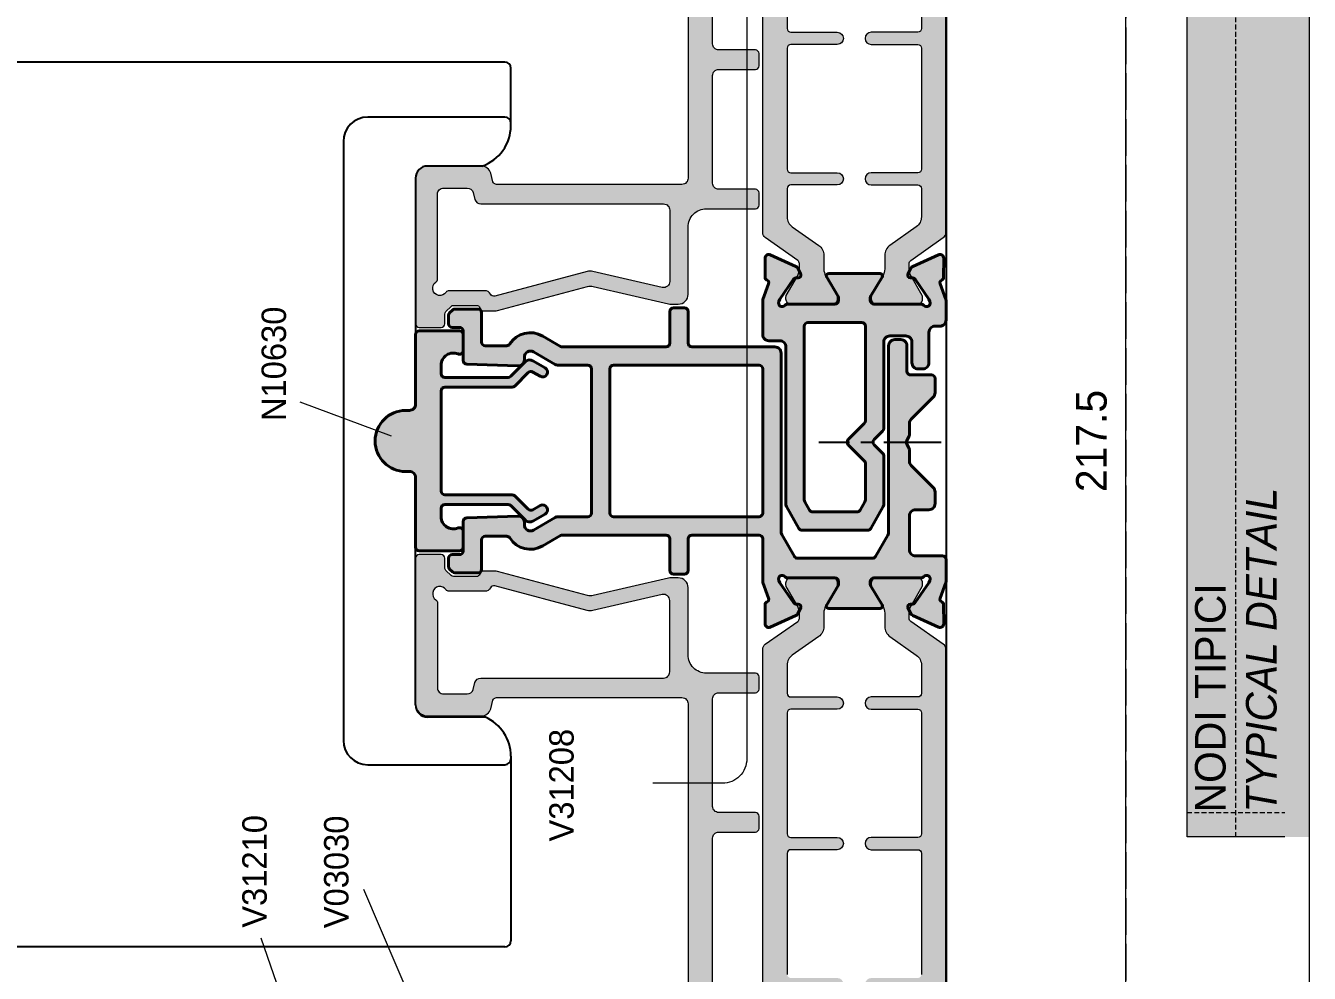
# Model space of a CAD drawing. Header units: millimetres. Extents: x -576 to 4430, y -1196 to 2690.
# Drawn here: x 625 to 730, y -690.2 to -612.6 of the extents above; entities that cross this region are included whole.
import ezdxf

# ---------------------------------------------------------------- set-up
doc = ezdxf.new("R2010")
doc.units = ezdxf.units.MM
doc.header["$LTSCALE"] = 0.25
doc.header["$MEASUREMENT"] = 0
for name, pattern in [('ACAD_ISO02W100', [15, 12, -3]), ('CENTER', [2, 1.25, -0.25, 0.25, -0.25]), ('DOT2', [0.125, 0, -0.125]), ('HIDDEN', [9.525, 6.35, -3.175])]:
    doc.linetypes.add(name, pattern=pattern)
doc.layers.get('0').update_dxf_attribs({"lineweight": 5})
doc.layers.get('Defpoints').update_dxf_attribs({"lineweight": 5})
for name, color, linetype, lineweight in [('01_Aluminum', 4, 'Continuous', 40), ('01_Axis', 1, 'CENTER', 15), ('01_Dimension', 251, 'Continuous', 9), ('01_Fill Plastic', 253, 'Continuous', 0), ('01_Fill Polyamide', 10, 'Continuous', 0), ('01_Plastic', 3, 'Continuous', 20), ('01_Polyamide', 201, 'Continuous', 20), ('01_Text', 40, 'Continuous', 25), ('01_Thin line', 8, 'Continuous', 9)]:
    doc.layers.add(name, color=color, linetype=linetype, lineweight=lineweight)
for name, color, linetype, lineweight, true_color in [('01_Fill Aluminum', 7, 'Continuous', 0, 0xdcdcdc), ('01_Fill Border Red', 7, 'Continuous', 20, 0xe2001a), ('01_Text [White]', 7, 'Continuous', 25, 0xffffff)]:
    doc.layers.add(name, color=color, linetype=linetype, lineweight=lineweight, true_color=true_color)
doc.layers.add('02_Block Frame', color=7, linetype='Continuous', lineweight=5, true_color=0xe2001a, plot=False)
doc.layers.add('02_Layout Grid', color=252, linetype='DOT2', lineweight=5, plot=False, transparency=0.5)
for name, color, linetype in [('ASSI', 1, 'CENTER'), ('FINE', 7, 'Continuous'), ('MURO', 5, 'Continuous')]:
    doc.layers.add(name, color=color, linetype=linetype)
doc.styles.add('ALUK Main&Secondary Titles', font='GOTHIC.TTF')
doc.styles.add('Aluk Text', font='GOTHIC.TTF')
doc.dimstyles.new('ALUK Manual 1-1', dxfattribs={"dimtxt": 2.5, "dimasz": 1, "dimexe": 2, "dimexo": 4, "dimgap": 1.5, "dimtad": 3, "dimdec": 1, "dimdsep": 46, "dimtxsty": 'Aluk Text', "dimblk": 'DOT', "dimcen": 0, "dimclrd": 256, "dimclre": 256, "dimclrt": 2, "dimaunit": 1, "dimadec": 0, "dimazin": 0, "dimtfac": 0.7, "dimtdec": 1, "dimtmove": 0, "dimatfit": 3, "dimldrblk": 'DOT', "dimfxl": 1, "dimtolj": 2, "dimlwd": -1, "dimlwe": -1, "dimarcsym": 0})

# ---------------------------------------------------------------- blocks, each defined once
blk = doc.blocks.new('V31208')
at = {"layer": '01_Fill Plastic', "ltscale": 0.25}
h = blk.add_hatch(color=256, dxfattribs=at)
h.dxf.hatch_style = 1
h.paths.add_polyline_path([(49.05, -0.75), (54.55, -0.75, 0.414214), (55.35, 0.05), (55.35, 0.64, 0.056761), (55.33, 0.86), (53.91, 7.01, -0.122431), (53.91, 7.49), (55.87, 14.83, 0.065217), (55.9, 15.09), (55.9, 15.97, 0.347572), (55.68, 16.26, -0.344242), (55.45, 16.56), (55.45, 18.43, -0.198912), (55.54, 18.64), (55.96, 19.06, -0.198912), (56.18, 19.15), (56.95, 19.15, 0.414214), (57.25, 19.45), (57.25, 21.25, 0.414214), (56.95, 21.55), (45.05, 21.55, 0.414214), (44.05, 20.55), (44.05, 16.16, 0.339788), (44.64, 15.39), (45.33, 15.21, -0.339788), (45.55, 14.92), (45.55, -0.25, -0.414214), (45.05, -0.75), (10.65, -0.75, -0.414214), (10.15, -0.25), (10.15, 14.92, -0.339788), (10.37, 15.21), (11.06, 15.39, 0.339788), (11.65, 16.16), (11.65, 20.55, 0.414214), (10.65, 21.55), (-1.25, 21.55, 0.414214), (-1.55, 21.25), (-1.55, 19.45, 0.414214), (-1.25, 19.15), (-0.47, 19.15, -0.198912), (-0.26, 19.06), (0.16, 18.64, -0.198912), (0.25, 18.43), (0.25, 16.56, -0.310329), (0.06, 16.28), (-0.01, 16.25, 0.310329), (-0.2, 15.97), (-0.2, 15.09, 0.065217), (-0.17, 14.83), (1.79, 7.49, -0.122431), (1.79, 7.01), (0.38, 0.86, 0.056761), (0.35, 0.64), (0.35, 0.05, 0.414214), (1.15, -0.75), (6.65, -0.75, -0.414214), (8.15, -2.25), (8.15, -6.25, 0.414214), (8.45, -6.55), (9.45, -6.55, 0.414214), (9.75, -6.25), (9.75, -3.25, -0.414214), (10.25, -2.75), (19.05, -2.75, -0.414214), (19.55, -3.25), (19.55, -6.25, 0.414214), (19.85, -6.55), (20.85, -6.55, 0.414214), (21.15, -6.25), (21.15, -3.25, -0.414214), (21.65, -2.75), (34.05, -2.75, -0.414214), (34.55, -3.25), (34.55, -6.25, 0.414214), (34.85, -6.55), (35.85, -6.55, 0.414214), (36.15, -6.25), (36.15, -3.25, -0.414214), (36.65, -2.75), (45.45, -2.75, -0.414214), (45.95, -3.25), (45.95, -6.25, 0.414214), (46.25, -6.55), (47.25, -6.55, 0.414214), (47.55, -6.25), (47.55, -2.25, -0.414214)])
h.paths.add_polyline_path([(47.15, 1.25), (47.15, 16.2, 0.339788), (46.78, 16.69), (46.22, 16.83, -0.339788), (45.85, 17.32), (45.85, 19.25, -0.414214), (46.35, 19.75), (53.3, 19.75, 0.250492), (53.55, 19.88, -1.218525), (54.38, 19.05, 0.250492), (54.25, 18.8), (54.25, 15.87, 0.288137), (54.53, 15.42, -0.360122), (54.69, 15.07), (52.68, 7.51, 0.122431), (52.67, 7.03), (53.98, 1.36, -0.482314), (53.49, 0.75), (47.65, 0.75, -0.414214)], flags=16)
h.paths.add_polyline_path([(8.05, 0.75), (2.21, 0.75, -0.482314), (1.72, 1.36), (3.03, 7.03, 0.122431), (3.02, 7.51), (1.01, 15.07, -0.360122), (1.17, 15.42, 0.288137), (1.45, 15.87), (1.45, 18.8, 0.250492), (1.32, 19.05, -1.218525), (2.15, 19.88, 0.250492), (2.4, 19.75), (9.35, 19.75, -0.414214), (9.85, 19.25), (9.85, 17.32, -0.339788), (9.48, 16.83), (8.92, 16.69, 0.339788), (8.55, 16.2), (8.55, 1.25, -0.414214)], flags=16)
at = {"layer": '01_Plastic'}
for points in [[(9.45, -6.55, 0.414214), (9.75, -6.25), (9.75, -3.25, -0.414214), (10.25, -2.75), (19.05, -2.75, -0.414214), (19.55, -3.25), (19.55, -6.25, 0.414214), (19.85, -6.55), (20.85, -6.55, 0.414214), (21.15, -6.25), (21.15, -3.25, -0.414214), (21.65, -2.75), (34.05, -2.75, -0.414214), (34.55, -3.25), (34.55, -6.25, 0.414214), (34.85, -6.55), (35.85, -6.55, 0.414214), (36.15, -6.25), (36.15, -3.25, -0.414214), (36.65, -2.75), (45.45, -2.75, -0.414214), (45.95, -3.25), (45.95, -6.25, 0.414214), (46.25, -6.55), (47.25, -6.55, 0.414214), (47.55, -6.25), (47.55, -2.25, -0.414214), (49.05, -0.75), (54.55, -0.75, 0.414214), (55.35, 0.05), (55.35, 0.64, 0.056761), (55.33, 0.86), (53.91, 7.01, -0.122431), (53.91, 7.49), (55.87, 14.83, 0.065217), (55.9, 15.09), (55.9, 15.97, 0.310329), (55.71, 16.25), (55.64, 16.28, -0.310329), (55.45, 16.56), (55.45, 18.43, -0.198912), (55.54, 18.64), (55.96, 19.06, -0.198912), (56.18, 19.15), (56.95, 19.15, 0.414214), (57.25, 19.45), (57.25, 21.25, 0.414214), (56.95, 21.55), (45.05, 21.55, 0.414214), (44.05, 20.55), (44.05, 16.16, 0.339788), (44.64, 15.39), (45.33, 15.21, -0.339788), (45.55, 14.92), (45.55, -0.25, -0.414214), (45.05, -0.75), (10.65, -0.75, -0.414214), (10.15, -0.25), (10.15, 14.92, -0.339788), (10.37, 15.21), (11.06, 15.39, 0.339788), (11.65, 16.16), (11.65, 20.55, 0.414214), (10.65, 21.55), (-1.25, 21.55, 0.414214), (-1.55, 21.25), (-1.55, 19.45, 0.414214), (-1.25, 19.15), (-0.47, 19.15, -0.198912), (-0.26, 19.06), (0.16, 18.64, -0.198912), (0.25, 18.43), (0.25, 16.56, -0.310329), (0.06, 16.28), (-0.01, 16.25, 0.310329), (-0.2, 15.97), (-0.2, 15.09, 0.065217), (-0.17, 14.83), (1.79, 7.49, -0.122431), (1.79, 7.01), (0.38, 0.86, 0.056761), (0.35, 0.64), (0.35, 0.05, 0.414214), (1.15, -0.75), (6.65, -0.75, -0.414214), (8.15, -2.25), (8.15, -6.25, 0.414214), (8.45, -6.55)], [(1.72, 1.36), (3.03, 7.03, 0.122431), (3.02, 7.51), (1.01, 15.07, -0.360122), (1.17, 15.42, 0.288137), (1.45, 15.87), (1.45, 18.8, 0.250492), (1.32, 19.05, -1.218525), (2.15, 19.88, 0.250492), (2.4, 19.75), (9.35, 19.75, -0.414214), (9.85, 19.25), (9.85, 17.32, -0.339788), (9.48, 16.83), (8.92, 16.69, 0.339788), (8.55, 16.2), (8.55, 1.25, -0.414214), (8.05, 0.75), (2.21, 0.75, -0.482314)], [(52.68, 7.51), (54.69, 15.07, 0.360122), (54.53, 15.42, -0.288137), (54.25, 15.87), (54.25, 18.8, -0.250492), (54.38, 19.05, 1.218525), (53.55, 19.88, -0.250492), (53.3, 19.75), (46.35, 19.75, 0.414214), (45.85, 19.25), (45.85, 17.32, 0.339788), (46.22, 16.83), (46.78, 16.69, -0.339788), (47.15, 16.2), (47.15, 1.25, 0.414214), (47.65, 0.75), (53.49, 0.75, 0.482314), (53.98, 1.36), (52.67, 7.03, -0.122431)]]:
    blk.add_lwpolyline(points, format="xyb", close=True, dxfattribs=at)
blk = doc.blocks.new('N10630')
at = {"layer": '01_Fill Aluminum', "ltscale": 0.25}
h = blk.add_hatch(color=256, dxfattribs=at)
h.dxf.hatch_style = 1
h.paths.add_polyline_path([(9, 14.1, 0.414214), (8.7, 14.4), (3, 14.4, -0.414214), (2.5, 14.9), (2.5, 15.2, 1), (-2.5, 15.2), (-2.5, 14.9, -0.414214), (-3, 14.4), (-8.7, 14.4, 0.414214), (-9, 14.1), (-9, 10.8, 0.414214), (-8.7, 10.5), (-7.4, 10.5, 0.535184), (-7.12, 10.92, -0.535184), (-6.2, 12.3), (-5.5, 12.3, -0.414214), (-5.2, 12), (-5.2, 6.82, -0.198912), (-5.29, 6.61), (-6.49, 5.41, 0.339454), (-6.56, 4.81), (-5.98, 3.8, 1), (-5.29, 4.2), (-5.64, 4.81, -0.339454), (-5.59, 5.17), (-4.49, 6.28, 0.198912), (-4.4, 6.49), (-4.4, 12, -0.414214), (-4.1, 12.3), (4.1, 12.3, -0.414214), (4.4, 12), (4.4, 6.49, 0.198912), (4.49, 6.28), (5.59, 5.17, -0.339454), (5.64, 4.81), (5.29, 4.2, 1), (5.98, 3.8), (6.56, 4.81, 0.339454), (6.49, 5.41), (5.29, 6.61, -0.198912), (5.2, 6.82), (5.2, 12, -0.414214), (5.5, 12.3), (6.2, 12.3, -0.535184), (7.12, 10.92, 0.535184), (7.4, 10.5), (8.7, 10.5, 0.414214), (9, 10.8)])
at = {"layer": '01_Aluminum'}
blk.add_lwpolyline([(-6.2, 12.3), (-5.5, 12.3, -0.414214), (-5.2, 12), (-5.2, 6.82, -0.198912), (-5.29, 6.61), (-6.49, 5.41, 0.339454), (-6.56, 4.81), (-5.98, 3.8, 1), (-5.29, 4.2), (-5.64, 4.81, -0.339454), (-5.59, 5.17), (-4.49, 6.28, 0.198912), (-4.4, 6.49), (-4.4, 12, -0.414214), (-4.1, 12.3), (4.1, 12.3, -0.414214), (4.4, 12), (4.4, 6.49, 0.198912), (4.49, 6.28), (5.59, 5.17, -0.339454), (5.64, 4.81), (5.29, 4.2, 1), (5.98, 3.8), (6.56, 4.81, 0.339454), (6.49, 5.41), (5.29, 6.61, -0.198912), (5.2, 6.82), (5.2, 12, -0.414214), (5.5, 12.3), (6.2, 12.3, -0.535184), (7.12, 10.92, 0.535184), (7.4, 10.5), (8.7, 10.5, 0.414214), (9, 10.8), (9, 14.1, 0.414214), (8.7, 14.4), (3, 14.4, -0.414214), (2.5, 14.9), (2.5, 15.2, 1), (-2.5, 15.2), (-2.5, 14.9, -0.414214), (-3, 14.4), (-8.7, 14.4, 0.414214), (-9, 14.1), (-9, 10.8, 0.414214), (-8.7, 10.5), (-7.4, 10.5, 0.535184), (-7.12, 10.92, -0.535184)], format="xyb", close=True, dxfattribs=at)
blk = doc.blocks.new('_Dot')
at = {"color": 0, "linetype": 'ByBlock', "lineweight": -2}
blk.add_line((-0.5, 0), (-1, 0), dxfattribs=at)
at = {"color": 0, "linetype": 'ByBlock', "const_width": 0.5}
blk.add_lwpolyline([(-0.25, 0, 1), (0.25, 0, 1)], format="xyb", close=True, dxfattribs=at)
blk = doc.blocks.new('*D166')
at = {"layer": '01_Dimension', "ltscale": 0.25, "transparency": 16777216}
for p, q in [((703.99, -537.9), (717, -537.9)), ((715, -754.3), (715, -538.9)), ((703.99, -755.3), (717, -755.3))]:
    blk.add_line(p, q, dxfattribs=at)
at = {"layer": 'Defpoints', "color": 0, "ltscale": 0.25, "transparency": 16777216}
for p in [(699.99, -537.9), (715, -537.9), (699.99, -755.3)]:
    blk.add_point(p, dxfattribs=at)
at = {"layer": '01_Dimension', "ltscale": 0.25, "transparency": 16777216}
for p, rotation in [((715, -537.9), 90), ((715, -755.3), 270)]:
    blk.add_blockref('_Dot', p, dxfattribs=dict(at, rotation=rotation))
at = {"layer": '01_Dimension', "color": 2, "ltscale": 0.25, "transparency": 16777216, "insert": (712.19, -646.6), "char_height": 2.5, "attachment_point": 5, "rotation": 90, "style": 'Aluk Text'}
blk.add_mtext('\\A2;217.5', dxfattribs=at)
blk = doc.blocks.new('anta')
at = {"layer": 'FINE', "ltscale": 0.25}
for p, q in [((-41.4, -8.1), (-41.4, 101.9)), ((31, -8.1), (31, 101.9)), ((24.5, 5.1), (-24.5, 5.1)), ((-26.5, 3.1), (-26.5, -8.1)), ((26.5, -8.1), (26.5, 3.1)), ((-21.6, -0.8), (-3, -0.8)), ((21.5, -0.8), (3, -0.8)), ((-22.6, -6.52), (-22.6, -1.8)), ((22.5, -6.27), (22.5, -1.8)), ((-25.8, -8.6), (-40.9, -8.6)), ((25.8, -8.6), (30.5, -8.6))]:
    blk.add_line(p, q, dxfattribs=at)
for centre, radius, start, end in [((-24.5, 3.1), 2, 90, 180), ((24.5, 3.1), 2, 0, 90), ((-21.6, -1.8), 1, 90, 180), ((21.5, -1.8), 1, 0, 90), ((25.8, -5.1), 3.5, 199.463, 270), ((-25.8, -5.1), 3.5, 270, 336.1045), ((-40.9, -8.1), 0.5, 180, 270), ((-26, -8.1), 0.5, 180, 270), ((26, -8.1), 0.5, 270, 0), ((30.5, -8.1), 0.5, 270, 0)]:
    blk.add_arc(centre, radius, start, end, dxfattribs=at)
blk = doc.blocks.new('U10061')
at = {"layer": '01_Fill Aluminum', "ltscale": 0.25}
h = blk.add_hatch(color=256, dxfattribs=at)
h.dxf.hatch_style = 1
h.paths.add_polyline_path([(1.86, 22.44), (1.01, 23.91, -0.400766), (1.66, 26.6, 0.255626), (1.8, 26.85), (1.8, 28.61, 0.414214), (1.5, 28.91), (-0.9, 28.91, -0.414214), (-1.2, 29.21), (-1.2, 31.09, -0.198912), (-1.11, 31.3), (-0.89, 31.53, -0.198912), (-0.68, 31.61), (0, 31.61, -0.414214), (0.3, 31.31), (0.3, 30.71, 0.414214), (0.6, 30.41), (3.01, 30.41, -0.404026), (3.31, 30.12), (3.46, 25.93, -0.424475), (2.96, 25.41), (2.74, 25.41, 0.57735), (2.31, 24.66), (3.33, 22.89, -0.131652), (3.4, 22.64), (3.4, 20.21, 0.414214), (3.7, 19.91), (15.5, 19.91, 0.414214), (15.8, 20.21), (15.8, 22.64, -0.131652), (15.87, 22.89), (16.89, 24.66, 0.57735), (16.46, 25.41), (16.24, 25.41, -0.424475), (15.74, 25.93), (15.89, 30.12, -0.404026), (16.19, 30.41), (18.6, 30.41, 0.414214), (18.9, 30.71), (18.9, 31.31, -0.414214), (19.2, 31.61), (19.88, 31.61, -0.198912), (20.09, 31.53), (20.31, 31.3, -0.198912), (20.4, 31.09), (20.4, 29.21, -0.414214), (20.1, 28.91), (17.7, 28.91, 0.414214), (17.4, 28.61), (17.4, 26.85, 0.255626), (17.54, 26.6, -0.400766), (18.19, 23.91), (17.34, 22.44, 0.131653), (17.3, 22.29), (17.3, 13.81, 0.414213), (17.6, 13.51), (20.2, 13.51, -0.414214), (20.5, 13.21), (20.5, 12.31, -0.414214), (20.2, 12.01), (17.6, 12.01, 0.414214), (17.3, 11.71), (17.3, 4.91, -0.414214), (16.8, 4.41), (2.2, 4.41, 0.130791), (1.95, 4.35), (0.15, 3.32, 0.267949), (0, 3.06), (0, -3.06, 0.267949), (0.15, -3.32), (1.88, -4.32, 0.131652), (2.13, -4.39), (17.4, -4.39, -0.414214), (17.9, -4.89), (17.9, -5.39, -0.414214), (17.4, -5.89), (15.3, -5.89, 0.414214), (15, -6.19), (15, -7.89, -0.414214), (14.7, -8.19), (13.55, -8.19, -0.198912), (13.19, -8.04), (11.39, -6.23, 0.198912), (11.03, -6.09), (10.09, -6.09, -0.131652), (9.94, -6.05), (9.64, -5.87, 0.267949), (9.34, -5.87), (9.04, -6.05, -0.131652), (8.89, -6.09), (7.94, -6.09, 0.198912), (7.59, -6.23), (5.78, -8.04, -0.198912), (5.43, -8.19), (4.47, -8.19, -0.414214), (3.97, -7.69), (3.97, -6.59, 0.414214), (3.47, -6.09), (0.7, -6.09, 0.414214), (0.2, -6.59), (0.2, -8.79, -0.414214), (-0.1, -9.09), (-1.87, -9.09, -0.086513), (-1.97, -9.07), (-3.27, -8.6, 0.403068), (-3.57, -8.73, -0.303768), (-3.79, -8.88), (-5.36, -8.89, -0.544467), (-5.64, -8.47), (-4.69, -6.36, -0.177976), (-4.55, -6.21), (-4.04, -5.97, -0.57735), (-3.75, -6.17), (-3.76, -6.28, 0.267949), (-3.63, -6.55), (-2.01, -7.68), (-1.82, -7.76, 0.85546), (-1.5, -7.26, -0.213411), (-1.6, -7.04), (-1.6, -3.19, 0.414214), (-1.9, -2.89), (-2.12, -2.89, 0.137872), (-2.28, -2.93), (-3.8, -3.86, -0.585524), (-4.1, -3.69), (-4.1, 0.51, -0.585524), (-3.8, 0.68), (-2.28, -0.24, 0.137872), (-2.12, -0.29), (-1.9, -0.29, 0.414214), (-1.6, 0.01), (-1.6, 3.87, -0.213411), (-1.5, 4.09, 0.855531), (-1.82, 4.59), (-2.01, 4.51), (-3.63, 3.38, 0.339027), (-3.76, 3.04, -0.655653), (-4.04, 2.8), (-4.55, 3.04, -0.177976), (-4.69, 3.19), (-5.64, 5.29, -0.548619), (-5.36, 5.72), (-3.79, 5.71, -0.294413), (-3.57, 5.57), (-3.57, 5.55, 0.392793), (-3.27, 5.43), (-1.97, 5.9, -0.086513), (-1.87, 5.91), (1.6, 5.91, 0.414214), (1.9, 6.21), (1.9, 11.71, 0.414214), (1.6, 12.01), (-1, 12.01, -0.414214), (-1.3, 12.31), (-1.3, 13.21, -0.414214), (-1, 13.51), (1.6, 13.51, 0.414213), (1.9, 13.81), (1.9, 22.29, 0.131653)])
h.paths.add_polyline_path([(3.4, 18.11, -0.414214), (3.7, 18.41), (15.5, 18.41, -0.414214), (15.8, 18.11), (15.8, 6.21, -0.414214), (15.5, 5.91), (3.7, 5.91, -0.414214), (3.4, 6.21)], flags=16)
at = {"layer": '01_Fill Polyamide', "ltscale": 0.25}
h = blk.add_hatch(color=256, dxfattribs=at)
h.dxf.hatch_style = 1
h.paths.add_polyline_path([(-24.15, 3.91, -0.414214), (-23.85, 3.61), (-23.85, -0.19, 1), (-22.85, -0.19), (-22.85, 3.61, -0.414214), (-22.55, 3.91), (-12.65, 3.91, -0.414214), (-12.35, 3.61), (-12.35, -0.19, 1), (-11.35, -0.19), (-11.35, 3.61, -0.414214), (-11.05, 3.91), (-8.75, 3.91, -0.243523), (-7.93, 3.49), (-6.41, 1.33, 0.243523), (-5.59, 0.91), (-4.49, 0.91, -0.131571), (-3.89, 0.75), (-2.31, -0.16, 0.245162), (-2.12, -0.17, 0.507822), (-1.6, 0.21), (-1.6, 3.61, 0.577243), (-2.2, 3.96), (-2.4, 3.85, -0.214427), (-2.31, 3.98), (-3.89, 3.07, -0.131571), (-4.49, 2.91), (-5.07, 2.91), (-7.04, 5.7, 0.243523), (-7.45, 5.91), (-50.75, 5.91, 0.243523), (-51.16, 5.7), (-53.13, 2.91), (-53.71, 2.91, -0.131571), (-54.31, 3.07), (-55.89, 3.98, 0.131571), (-55.99, 4.01, 0.640071), (-56.6, 3.61), (-56.6, 0.21, 0.414214), (-56.2, -0.19, 0.469011), (-55.89, -0.16), (-54.31, 0.75, -0.131571), (-53.71, 0.91), (-52.61, 0.91, 0.243523), (-51.79, 1.33), (-50.27, 3.49, -0.243523), (-49.46, 3.91), (-47.15, 3.91, -0.414214), (-46.85, 3.61), (-46.85, -0.19, 1), (-45.85, -0.19), (-45.85, 3.61, -0.414214), (-45.55, 3.91), (-35.65, 3.91, -0.414214), (-35.35, 3.61), (-35.35, -0.19, 1), (-34.35, -0.19), (-34.35, 3.61, -0.414214), (-34.05, 3.91)])
h = blk.add_hatch(color=256, dxfattribs=at)
h.dxf.hatch_style = 1
h.paths.add_polyline_path([(-7.45, -9.07, 0.243523), (-7.04, -8.86), (-5.07, -6.07), (-4.49, -6.07, -0.131571), (-3.89, -6.23), (-2.31, -7.14, 0.245162), (-2.12, -7.15, 0.507822), (-1.6, -6.77), (-1.6, -3.37, 0.577243), (-2.2, -3.02), (-2.4, -3.13, -0.214427), (-2.31, -3), (-3.89, -3.91, -0.131571), (-4.49, -4.07), (-5.59, -4.07, 0.243523), (-6.41, -4.49), (-7.93, -6.65, -0.243523), (-8.75, -7.07), (-11.05, -7.07, -0.414214), (-11.35, -6.77), (-11.35, -2.97, 1), (-12.35, -2.97), (-12.35, -6.77, -0.414214), (-12.65, -7.07), (-22.55, -7.07, -0.414214), (-22.85, -6.77), (-22.85, -2.97, 1), (-23.85, -2.97), (-23.85, -6.77, -0.414214), (-24.15, -7.07), (-34.05, -7.07, -0.414214), (-34.35, -6.77), (-34.35, -2.97, 1), (-35.35, -2.97), (-35.35, -6.77, -0.414214), (-35.65, -7.07), (-45.55, -7.07, -0.414214), (-45.85, -6.77), (-45.85, -2.97, 1), (-46.85, -2.97), (-46.85, -6.77, -0.414214), (-47.15, -7.07), (-49.46, -7.07, -0.243523), (-50.27, -6.65), (-51.79, -4.49, 0.243523), (-52.61, -4.07), (-53.71, -4.07, -0.131571), (-54.31, -3.91), (-55.89, -3, 0.131571), (-55.99, -2.97, 0.640071), (-56.6, -3.37), (-56.6, -6.77, 0.414214), (-56.2, -7.17, 0.469011), (-55.89, -7.14), (-54.31, -6.23, -0.131571), (-53.71, -6.07), (-53.13, -6.07), (-51.16, -8.86, 0.243523), (-50.75, -9.07)])
at = {"layer": '01_Aluminum'}
for points in [[(0.2, -8.79), (0.2, -6.59, -0.414214), (0.7, -6.09), (3.47, -6.09, -0.414214), (3.97, -6.59), (3.97, -7.69, 0.414214), (4.47, -8.19), (5.43, -8.19, 0.198912), (5.78, -8.04), (7.59, -6.23, -0.198912), (7.94, -6.09), (8.89, -6.09, 0.131652), (9.04, -6.05), (9.34, -5.87, -0.267949), (9.64, -5.87), (9.94, -6.05, 0.131652), (10.09, -6.09), (11.03, -6.09, -0.198912), (11.39, -6.23), (13.19, -8.04, 0.198912), (13.55, -8.19), (14.7, -8.19, 0.414214), (15, -7.89), (15, -6.19, -0.414214), (15.3, -5.89), (17.4, -5.89, 0.414214), (17.9, -5.39), (17.9, -4.89, 0.414214), (17.4, -4.39), (2.13, -4.39, -0.131652), (1.88, -4.32), (0.15, -3.32, -0.267949), (0, -3.06), (0, 3.06, -0.267949), (0.15, 3.32), (1.95, 4.35, -0.130791), (2.2, 4.41), (16.8, 4.41, 0.414214), (17.3, 4.91), (17.3, 11.71, -0.414214), (17.6, 12.01), (20.2, 12.01, 0.414214), (20.5, 12.31), (20.5, 13.21, 0.414214), (20.2, 13.51), (17.6, 13.51, -0.414214), (17.3, 13.81), (17.3, 22.29, -0.131652), (17.34, 22.44), (18.19, 23.91, 0.400766), (17.54, 26.6, -0.255626), (17.4, 26.85), (17.4, 28.61, -0.414214), (17.7, 28.91), (20.1, 28.91, 0.414214), (20.4, 29.21), (20.4, 31.09, 0.198912), (20.31, 31.3), (20.09, 31.53, 0.198912), (19.88, 31.61), (19.2, 31.61, 0.414214), (18.9, 31.31), (18.9, 30.71, -0.414214), (18.6, 30.41), (16.19, 30.41, 0.404026), (15.89, 30.12), (15.74, 25.93, 0.424475), (16.24, 25.41), (16.46, 25.41, -0.57735), (16.89, 24.66), (15.87, 22.89, 0.131652), (15.8, 22.64), (15.8, 20.21, -0.414214), (15.5, 19.91), (3.7, 19.91, -0.414214), (3.4, 20.21), (3.4, 22.64, 0.131652), (3.33, 22.89), (2.31, 24.66, -0.57735), (2.74, 25.41), (2.96, 25.41, 0.424475), (3.46, 25.93), (3.31, 30.12, 0.404026), (3.01, 30.41), (0.6, 30.41, -0.414214), (0.3, 30.71), (0.3, 31.31, 0.414214), (0, 31.61), (-0.68, 31.61, 0.198912), (-0.89, 31.53), (-1.11, 31.3, 0.198912), (-1.2, 31.09), (-1.2, 29.21, 0.414214), (-0.9, 28.91), (1.5, 28.91, -0.414214), (1.8, 28.61), (1.8, 26.85, -0.255626), (1.66, 26.6, 0.400766), (1.01, 23.91), (1.86, 22.44, -0.131652), (1.9, 22.29), (1.9, 13.81, -0.414214), (1.6, 13.51), (-1, 13.51, 0.414214), (-1.3, 13.21), (-1.3, 12.31, 0.414214), (-1, 12.01), (1.6, 12.01, -0.414214), (1.9, 11.71), (1.9, 6.21, -0.414214), (1.6, 5.91), (-1.87, 5.91, 0.086513), (-1.97, 5.9), (-3.27, 5.43, -0.392793), (-3.57, 5.55), (-3.57, 5.57, 0.294413), (-3.79, 5.71), (-5.36, 5.72, 0.548619), (-5.64, 5.29), (-4.69, 3.19, 0.177976), (-4.55, 3.04), (-4.04, 2.8, 0.57735), (-3.75, 3), (-3.76, 3.11, -0.267949), (-3.63, 3.38), (-2.01, 4.51), (-1.82, 4.59, -0.85546), (-1.5, 4.09, 0.213411), (-1.6, 3.87), (-1.6, 0.01, -0.414214), (-1.9, -0.29), (-2.12, -0.29, -0.137872), (-2.28, -0.24), (-3.8, 0.68, 0.585524), (-4.1, 0.51), (-4.1, -3.69, 0.585524), (-3.8, -3.86), (-2.28, -2.93, -0.137872), (-2.12, -2.89), (-1.9, -2.89, -0.414214), (-1.6, -3.19), (-1.6, -7.04, 0.213411), (-1.5, -7.26, -0.85546), (-1.82, -7.76), (-2.01, -7.68), (-3.63, -6.55, -0.267949), (-3.76, -6.28), (-3.75, -6.17, 0.57735), (-4.04, -5.97), (-4.55, -6.21, 0.177976), (-4.69, -6.36), (-5.64, -8.47, 0.548619), (-5.36, -8.89), (-3.79, -8.88, 0.294413), (-3.57, -8.74), (-3.57, -8.73, -0.392793), (-3.27, -8.6), (-1.97, -9.07, 0.086513), (-1.87, -9.09), (-0.1, -9.09, 0.414214)], [(3.4, 18.11), (3.4, 6.21, 0.414214), (3.7, 5.91), (15.5, 5.91, 0.414214), (15.8, 6.21), (15.8, 18.11, 0.414214), (15.5, 18.41), (3.7, 18.41, 0.414214)]]:
    blk.add_lwpolyline(points, format="xyb", close=True, dxfattribs=at)
at = {"layer": '01_Polyamide', "extrusion": (0, 0, -1)}
for points in [[(50.75, 5.91), (7.45, 5.91, 0.243523), (7.04, 5.7), (5.16, 3.04, -0.243523), (4.92, 2.91), (4.49, 2.91, -0.131571), (3.89, 3.07), (2.31, 3.98, 0.131571), (2.21, 4.01), (2, 4.01, 0.414214), (1.6, 3.61), (1.6, 0.21, 0.414214), (2, -0.19), (2.21, -0.19, 0.131571), (2.31, -0.16), (3.89, 0.75, -0.131571), (4.49, 0.91), (5.59, 0.91, 0.243523), (6.41, 1.33), (7.93, 3.49, -0.243523), (8.75, 3.91), (11.05, 3.91, -0.414214), (11.35, 3.61), (11.35, -0.19, 1), (12.35, -0.19), (12.35, 3.61, -0.414214), (12.65, 3.91), (22.55, 3.91, -0.414214), (22.85, 3.61), (22.85, -0.19, 1), (23.85, -0.19), (23.85, 3.61, -0.414214), (24.15, 3.91), (34.05, 3.91, -0.414214)], [(50.75, -9.07), (7.45, -9.07, -0.243523), (7.04, -8.86), (5.16, -6.2, 0.243523), (4.92, -6.07), (4.49, -6.07, 0.131571), (3.89, -6.23), (2.31, -7.14, -0.131571), (2.21, -7.17), (2, -7.17, -0.414214), (1.6, -6.77), (1.6, -3.37, -0.414214), (2, -2.97), (2.21, -2.97, -0.131571), (2.31, -3), (3.89, -3.91, 0.131571), (4.49, -4.07), (5.59, -4.07, -0.243523), (6.41, -4.49), (7.93, -6.65, 0.243523), (8.75, -7.07), (11.05, -7.07, 0.414214), (11.35, -6.77), (11.35, -2.97, -1), (12.35, -2.97), (12.35, -6.77, 0.414214), (12.65, -7.07), (22.55, -7.07, 0.414214), (22.85, -6.77), (22.85, -2.97, -1), (23.85, -2.97), (23.85, -6.77, 0.414214), (24.15, -7.07), (34.05, -7.07, 0.414214)]]:
    blk.add_lwpolyline(points, format="xyb", dxfattribs=at)
blk = doc.blocks.new('U10060')
at = {"layer": '01_Fill Aluminum', "ltscale": 0.25}
h = blk.add_hatch(color=256, dxfattribs=at)
h.dxf.hatch_style = 1
h.paths.add_polyline_path([(23.3, 0.51, 0.585524), (23, 0.68), (21.48, -0.24, -0.137872), (21.32, -0.29), (21.1, -0.29, -0.414214), (20.8, 0.01), (20.8, 3.87, 0.213411), (20.7, 4.09, -0.85546), (21.02, 4.59), (21.2, 4.51), (22.83, 3.38, -0.267949), (22.96, 3.11), (22.95, 3, 0.57735), (23.24, 2.8), (23.74, 3.04, 0.177976), (23.89, 3.19), (24.84, 5.3, 0.544467), (24.56, 5.72), (22.98, 5.71, 0.303984), (22.77, 5.56, -0.402738), (22.47, 5.43), (21.17, 5.9, 0.086513), (21.07, 5.91), (18.3, 5.91, 0.414214), (17.8, 5.41), (17.8, 4.51, -0.414214), (17.3, 4.01), (4.38, 4.01, 0.131652), (4.23, 3.97), (2.45, 2.95, 0.267949), (2.3, 2.69), (2.3, -2.66, 0.267949), (2.45, -2.92), (4.23, -3.95, 0.131652), (4.38, -3.99), (8.37, -3.99, 0.198912), (8.59, -3.9), (9.29, -3.2, -0.414214), (9.71, -3.2), (10.41, -3.9, 0.198912), (10.62, -3.99), (17.7, -3.99, -0.414214), (18.2, -4.49), (18.2, -5.79, -0.414214), (17.7, -6.29), (16, -6.29, 0.414214), (15.5, -6.79), (15.5, -7.19, 0.414214), (16, -7.69), (18.5, -7.69, -0.414214), (19, -8.19), (19, -8.59, 0.414214), (19.5, -9.09), (21.07, -9.09, 0.086513), (21.17, -9.07), (22.47, -8.6, -0.392793), (22.77, -8.73), (22.77, -8.74, 0.294413), (22.98, -8.88), (24.56, -8.89, 0.548619), (24.84, -8.47), (23.89, -6.36, 0.177976), (23.74, -6.21), (23.24, -5.97, 0.717549), (22.95, -6.22, -0.329769), (22.83, -6.55), (21.2, -7.68), (21.02, -7.76, -0.855531), (20.7, -7.26, 0.213411), (20.8, -7.04), (20.8, -3.19, -0.414214), (21.1, -2.89), (21.32, -2.89, -0.137872), (21.48, -2.93), (23, -3.86, 0.585524), (23.3, -3.69)])
h.paths.add_polyline_path([(19.3, -2.19, -0.414214), (19, -2.49), (11.24, -2.49, -0.198912), (11.03, -2.4), (9.71, -1.08, 0.414214), (9.29, -1.08), (7.97, -2.4, -0.198912), (7.75, -2.49), (4.78, -2.49, -0.131652), (4.63, -2.45), (3.95, -2.05, -0.267949), (3.8, -1.79), (3.8, 1.82, -0.267949), (3.95, 2.08), (4.63, 2.47, -0.131652), (4.78, 2.51), (19, 2.51, -0.414214), (19.3, 2.21)], flags=16)
at = {"layer": '01_Fill Polyamide', "ltscale": 0.25}
h = blk.add_hatch(color=256, dxfattribs=at)
h.dxf.hatch_style = 1
h.paths.add_polyline_path([(53.25, 3.91, -0.414214), (53.55, 3.61), (53.55, -0.19, 1), (54.55, -0.19), (54.55, 3.61, -0.414214), (54.85, 3.91), (64.75, 3.91, -0.414214), (65.05, 3.61), (65.05, -0.19, 1), (66.05, -0.19), (66.05, 3.61, -0.414214), (66.35, 3.91), (68.65, 3.91, -0.243523), (69.47, 3.49), (70.99, 1.33, 0.243523), (71.81, 0.91), (72.91, 0.91, -0.131571), (73.51, 0.75), (75.09, -0.16, 0.245162), (75.28, -0.17, 0.507822), (75.8, 0.21), (75.8, 3.61, 0.507822), (75.28, 3.99, 0.245162), (75.09, 3.98), (73.51, 3.07, -0.131571), (72.91, 2.91), (72.48, 2.91, -0.243523), (72.24, 3.04), (70.36, 5.7, 0.243523), (69.95, 5.91), (26.65, 5.91, 0.243523), (26.24, 5.7), (24.36, 3.04, -0.243523), (24.12, 2.91), (23.69, 2.91, -0.131571), (23.09, 3.07), (21.51, 3.98, 0.245162), (21.32, 3.99, 0.507822), (20.8, 3.61), (20.8, 0.21, 0.507822), (21.32, -0.17, 0.245162), (21.51, -0.16), (23.09, 0.75, -0.131571), (23.69, 0.91), (24.79, 0.91, 0.243523), (25.61, 1.33), (27.13, 3.49, -0.243523), (27.94, 3.91), (30.25, 3.91, -0.414214), (30.55, 3.61), (30.55, -0.19, 1), (31.55, -0.19), (31.55, 3.61, -0.414214), (31.85, 3.91), (41.75, 3.91, -0.414214), (42.05, 3.61), (42.05, -0.19, 1), (43.05, -0.19), (43.05, 3.61, -0.414214), (43.35, 3.91)])
h = blk.add_hatch(color=256, dxfattribs=at)
h.dxf.hatch_style = 1
h.paths.add_polyline_path([(69.95, -9.07, 0.243523), (70.36, -8.86), (72.24, -6.2, -0.243523), (72.48, -6.07), (72.91, -6.07, -0.131571), (73.51, -6.23), (75.09, -7.14, 0.245162), (75.28, -7.15, 0.507822), (75.8, -6.77), (75.8, -3.37, 0.507822), (75.28, -2.99, 0.245162), (75.09, -3), (73.51, -3.91, -0.131571), (72.91, -4.07), (71.81, -4.07, 0.243523), (70.99, -4.49), (69.47, -6.65, -0.243523), (68.65, -7.07), (66.35, -7.07, -0.414214), (66.05, -6.77), (66.05, -2.97, 1), (65.05, -2.97), (65.05, -6.77, -0.414214), (64.75, -7.07), (54.85, -7.07, -0.414214), (54.55, -6.77), (54.55, -2.97, 1), (53.55, -2.97), (53.55, -6.77, -0.414214), (53.25, -7.07), (43.35, -7.07, -0.414214), (43.05, -6.77), (43.05, -2.97, 1), (42.05, -2.97), (42.05, -6.77, -0.414214), (41.75, -7.07), (31.85, -7.07, -0.414214), (31.55, -6.77), (31.55, -2.97, 1), (30.55, -2.97), (30.55, -6.77, -0.414214), (30.25, -7.07), (27.94, -7.07, -0.243523), (27.13, -6.65), (25.61, -4.49, 0.243523), (24.79, -4.07), (23.69, -4.07, -0.131571), (23.09, -3.91), (21.51, -3, 0.245162), (21.32, -2.99, 0.507822), (20.8, -3.37), (20.8, -6.77, 0.507822), (21.32, -7.15, 0.245162), (21.51, -7.14), (23.09, -6.23, -0.131571), (23.69, -6.07), (24.12, -6.07, -0.243523), (24.36, -6.2), (26.24, -8.86, 0.243523), (26.65, -9.07)])
at = {"layer": '01_Aluminum'}
for points in [[(4.23, 3.97, -0.131652), (4.38, 4.01), (17.3, 4.01, 0.414214), (17.8, 4.51), (17.8, 5.41, -0.414214), (18.3, 5.91), (21.07, 5.91, -0.086513), (21.17, 5.9), (22.47, 5.43, 0.392793), (22.77, 5.55), (22.77, 5.57, -0.294413), (22.98, 5.71), (24.56, 5.72, -0.548619), (24.84, 5.29), (23.89, 3.19, -0.177976), (23.74, 3.04), (23.24, 2.8, -0.57735), (22.95, 3), (22.96, 3.11, 0.267949), (22.83, 3.38), (21.2, 4.51), (21.02, 4.59, 0.85546), (20.7, 4.09, -0.213411), (20.8, 3.87), (20.8, 0.01, 0.414214), (21.1, -0.29), (21.32, -0.29, 0.137872), (21.48, -0.24), (23, 0.68, -0.585524), (23.3, 0.51), (23.3, -3.69, -0.585524), (23, -3.86), (21.48, -2.93, 0.137872), (21.32, -2.89), (21.1, -2.89, 0.414214), (20.8, -3.19), (20.8, -7.04, -0.213411), (20.7, -7.26, 0.85546), (21.02, -7.76), (21.2, -7.68), (22.83, -6.55, 0.267949), (22.96, -6.28), (22.95, -6.17, -0.57735), (23.24, -5.97), (23.74, -6.21, -0.177976), (23.89, -6.36), (24.84, -8.47, -0.548619), (24.56, -8.89), (22.98, -8.88, -0.294413), (22.77, -8.74), (22.77, -8.73, 0.392793), (22.47, -8.6), (21.17, -9.07, -0.086513), (21.07, -9.09), (19.5, -9.09, -0.414214), (19, -8.59), (19, -8.19, 0.414214), (18.5, -7.69), (16, -7.69, -0.414214), (15.5, -7.19), (15.5, -6.79, -0.414214), (16, -6.29), (17.7, -6.29, 0.414214), (18.2, -5.79), (18.2, -4.49, 0.414214), (17.7, -3.99), (10.62, -3.99, -0.198912), (10.41, -3.9), (9.71, -3.2, 0.414214), (9.29, -3.2), (8.59, -3.9, -0.198912), (8.37, -3.99), (4.38, -3.99, -0.131652), (4.23, -3.95), (2.45, -2.92, -0.267949), (2.3, -2.66), (2.3, 2.69, -0.267949), (2.45, 2.95)], [(19.3, -2.19, -0.414214), (19, -2.49), (11.24, -2.49, -0.198912), (11.03, -2.4), (9.71, -1.08, 0.414214), (9.29, -1.08), (7.97, -2.4, -0.198912), (7.75, -2.49), (4.78, -2.49, -0.131652), (4.63, -2.45), (3.95, -2.05, -0.267949), (3.8, -1.79), (3.8, 1.82, -0.267949), (3.95, 2.08), (4.63, 2.47, -0.131652), (4.78, 2.51), (19, 2.51, -0.414214), (19.3, 2.21)]]:
    blk.add_lwpolyline(points, format="xyb", close=True, dxfattribs=at)
at = {"layer": '01_Polyamide', "extrusion": (0, 0, -1)}
for points in [[(-53.25, 3.91), (-43.35, 3.91, -0.414214), (-43.05, 3.61), (-43.05, -0.19, 1), (-42.05, -0.19), (-42.05, 3.61, -0.414214), (-41.75, 3.91), (-31.85, 3.91, -0.414214), (-31.55, 3.61), (-31.55, -0.19, 1), (-30.55, -0.19), (-30.55, 3.61, -0.414214), (-30.25, 3.91), (-27.94, 3.91, -0.243523), (-27.13, 3.49), (-25.61, 1.33, 0.243523), (-24.79, 0.91), (-23.69, 0.91, -0.131571), (-23.09, 0.75), (-21.51, -0.16, 0.131571), (-21.41, -0.19), (-21.2, -0.19, 0.414214), (-20.8, 0.21), (-20.8, 3.61, 0.414214), (-21.2, 4.01), (-21.41, 4.01, 0.131571), (-21.51, 3.98), (-23.09, 3.07, -0.131571), (-23.69, 2.91), (-24.12, 2.91, -0.243523), (-24.36, 3.04), (-26.24, 5.7, 0.243523), (-26.65, 5.91), (-69.95, 5.91, 0.243523)], [(-53.25, -7.07), (-43.35, -7.07, 0.414214), (-43.05, -6.77), (-43.05, -2.97, -1), (-42.05, -2.97), (-42.05, -6.77, 0.414214), (-41.75, -7.07), (-31.85, -7.07, 0.414214), (-31.55, -6.77), (-31.55, -2.97, -1), (-30.55, -2.97), (-30.55, -6.77, 0.414214), (-30.25, -7.07), (-27.94, -7.07, 0.243523), (-27.13, -6.65), (-25.61, -4.49, -0.243523), (-24.79, -4.07), (-23.69, -4.07, 0.131571), (-23.09, -3.91), (-21.51, -3, -0.131571), (-21.41, -2.97), (-21.2, -2.97, -0.414214), (-20.8, -3.37), (-20.8, -6.77, -0.414214), (-21.2, -7.17), (-21.41, -7.17, -0.131571), (-21.51, -7.14), (-23.09, -6.23, 0.131571), (-23.69, -6.07), (-24.12, -6.07, 0.243523), (-24.36, -6.2), (-26.24, -8.86, -0.243523), (-26.65, -9.07), (-69.95, -9.07, -0.243523)]]:
    blk.add_lwpolyline(points, format="xyb", dxfattribs=at)
blk = doc.blocks.new('*D253')
at = {"layer": '01_Dimension', "ltscale": 0.25, "transparency": 16777216}
for p, q in [((703.99, -537.9), (717, -537.9)), ((715, -754.3), (715, -538.9)), ((703.99, -755.3), (717, -755.3))]:
    blk.add_line(p, q, dxfattribs=at)
at = {"layer": 'Defpoints', "color": 0, "ltscale": 0.25, "transparency": 16777216}
for p in [(699.99, -537.9), (715, -537.9), (699.99, -755.3)]:
    blk.add_point(p, dxfattribs=at)
at = {"layer": '01_Dimension', "ltscale": 0.25, "transparency": 16777216}
for p, rotation in [((715, -537.9), 90), ((715, -755.3), 270)]:
    blk.add_blockref('_Dot', p, dxfattribs=dict(at, rotation=rotation))
at = {"layer": '01_Dimension', "color": 2, "ltscale": 0.25, "transparency": 16777216, "insert": (712.19, -646.6), "char_height": 2.5, "attachment_point": 5, "rotation": 90, "style": 'Aluk Text'}
blk.add_mtext('\\A2;217.5', dxfattribs=at)
blk = doc.blocks.new('PAGE dispari')
at = {"layer": '01_Fill Border Red', "ltscale": 0.25}
h = blk.add_hatch(color=256, dxfattribs=at)
h.dxf.hatch_style = 1
h.paths.add_polyline_path([(200, 107), (200, 297), (210, 297), (210, 107)])
at = {"layer": '02_Block Frame'}
for p, q in [((200, 107), (200, 297)), ((208, 107), (200, 107))]:
    blk.add_line(p, q, dxfattribs=at)
blk.add_lwpolyline([(0, 0), (0, 297), (210, 297), (210, 0)], close=True, dxfattribs=at)
at = {"layer": '02_Block Frame', "linetype": 'ACAD_ISO02W100'}
blk.add_lwpolyline([(18, 15), (18, 282), (195, 282), (195, 15)], close=True, dxfattribs=at)
at = {"layer": '02_Layout Grid', "linetype": 'HIDDEN', "ltscale": 0.25}
for p, q in [((204, 107), (204, 297)), ((200, 109), (208, 109))]:
    blk.add_line(p, q, dxfattribs=at)
at = {"layer": '01_Text [White]', "color": 7, "true_color": 0xffffff, "insert": (204, 109), "char_height": 2.5, "attachment_point": 4, "rotation": 90, "style": 'ALUK Main&Secondary Titles'}
blk.add_mtext_dynamic_manual_height_columns('NODI TIPICI\\P{\\fCentury Gothic|b0|i1|c0|p34;TYPICAL DETAIL}', width=120.6297, gutter_width=15, heights=[0], dxfattribs=at)

msp = doc.modelspace()

# ---------------------------------------------------------------- linework, layer by layer
at = {"layer": '01_Dimension'}
for p, q in [((654.928, -646.19), (647.463, -643.432)), ((657.839, -695.375), (652.662, -683.294)), ((647.937, -697.898), (644.251, -687.294))]:
    msp.add_line(p, q, dxfattribs=at)
at = {"layer": '01_Thin line'}
msp.add_lwpolyline([(691.494, -558.914), (691.494, -568.502, -0.4142136), (689.494, -570.502), (685.986, -570.502, 0.4142136), (683.986, -572.502), (683.986, -672.613, -0.4142136), (681.986, -674.613), (676.309, -674.613)], format="xyb", dxfattribs=at)
at = {"layer": 'ASSI', "ltscale": 15}
msp.add_line((699.889, -646.711), (689.872, -646.711), dxfattribs=at)
at = {"layer": 'MURO'}
msp.add_line((700.285, -531.528), (700.285, -762.088), dxfattribs=at)

# ---------------------------------------------------------------- block references
msp.add_blockref('PAGE dispari', (520, -786))
at = {"layer": '01_Aluminum'}
for name, p, rotation in [('U10060', (691.2, -656.197), 90.00000000000001), ('U10061', (691.2, -656.197), 90.00000000000001), ('N10630', (671.286, -646.596), 90)]:
    msp.add_blockref(name, p, dxfattribs=dict(at, rotation=rotation))
at = {"layer": '01_Axis', "rotation": 90}
msp.add_blockref('anta', (656.086, -646.596), dxfattribs=at)
at = {"layer": '01_Plastic', "rotation": 90}
for p in [(678.436, -635.748), (678.436, -713.148)]:
    msp.add_blockref('V31208', p, dxfattribs=at)

# ---------------------------------------------------------------- texts
at = {"layer": '01_Text', "style": 'Aluk Text'}
for s, p in [('N10630', (646.296, -644.969)), ('V31208', (669.824, -679.378)), ('V31210', (644.719, -686.43)), ('V03030', (651.407, -686.473))]:
    msp.add_text(s, height=2, rotation=90, dxfattribs=at).set_placement(p)

# ---------------------------------------------------------------- dimensions: what is measured, and where the dimension line sits
at = {"layer": '01_Dimension', "ltscale": 0.25}
for picture in ['*D166', '*D253']:
    dim = msp.add_linear_dim(base=(715, -537.897), p1=(699.986, -755.297), p2=(699.986, -537.897), angle=90, text='217.5', dimstyle='ALUK Manual 1-1', dxfattribs=at)
    dim.commit()
    dim.dimension.update_dxf_attribs({"geometry": picture, "text_midpoint": (712.187, -646.597)})

doc.saveas('drawing.dxf')
